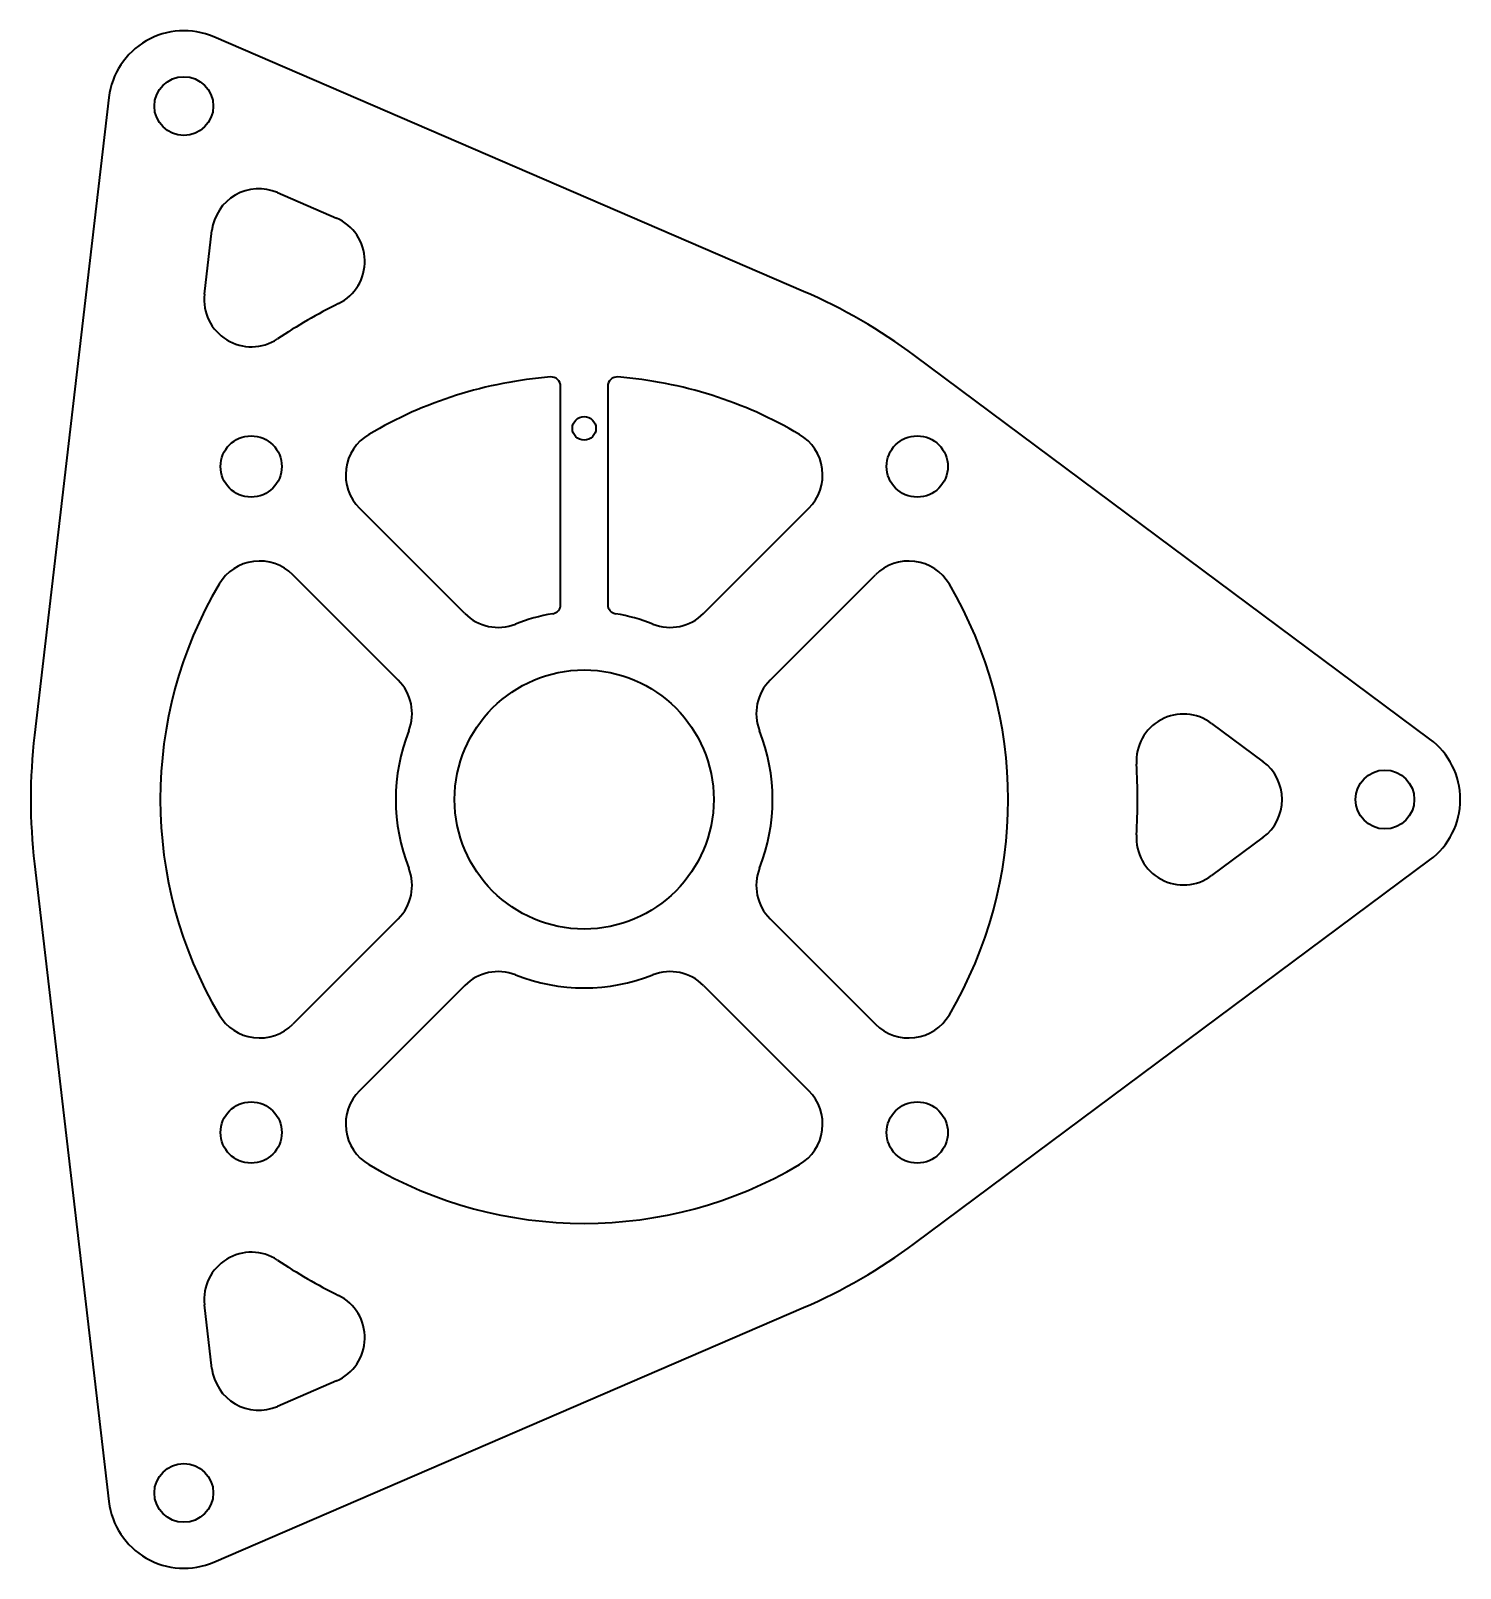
# Model space of a CAD drawing. Extents: x 1.71 to 9.29, y 0.17 to 8.33.
import ezdxf

# ---------------------------------------------------------------- set-up
doc = ezdxf.new("R2010")
doc.units = 0
doc.header["$MEASUREMENT"] = 0

msp = doc.modelspace()

# ---------------------------------------------------------------- linework, layer by layer
at = {"color": 7, "lineweight": 35}
for p, q in [((5.80757, 6.947115), (2.677228, 8.297875)), ((2.121449, 7.976996), (1.72607, 4.59066)), ((3.015582, 7.471169), (3.328548, 7.336122)), ((2.62869, 6.932059), (2.66822, 7.27062)), ((9.132574, 4.570879), (6.39761, 6.606455)), ((4.51875, 5.285314), (4.51875, 6.443028)), ((4.76875, 6.443028), (4.76875, 5.285314)), ((4.010434, 5.236869), (3.45122, 5.796083)), ((5.277066, 5.236869), (5.83628, 5.796083)), ((3.656881, 4.883316), (3.097667, 5.44253)), ((5.630619, 4.883316), (6.189833, 5.44253)), ((7.974011, 4.654063), (8.247448, 4.450549)), ((8.247448, 4.04945), (7.974011, 3.845937)), ((6.39761, 1.893545), (9.132574, 3.929121)), ((1.72607, 3.90934), (2.121449, 0.523004)), ((3.656881, 3.616684), (3.097667, 3.05747)), ((5.630619, 3.616684), (6.189833, 3.05747)), ((4.010434, 3.26313), (3.45122, 2.703917)), ((5.277066, 3.26313), (5.83628, 2.703917)), ((2.66822, 1.229381), (2.62869, 1.567941)), ((2.677228, 0.202125), (5.80757, 1.552885)), ((3.328548, 1.163878), (3.015582, 1.028831))]:
    msp.add_line(p, q, dxfattribs=at)
for centre, radius in [((2.51875, 7.930608), 0.15625), ((4.64375, 6.22), 0.0625), ((2.875983, 6.017767), 0.1625), ((6.411517, 6.017767), 0.1625), ((4.64375, 4.25), 0.6875), ((8.89375, 4.25), 0.15625), ((2.875983, 2.482233), 0.1625), ((6.411517, 2.482233), 0.1625), ((2.51875, 0.569392), 0.15625)]:
    msp.add_circle(centre, radius, dxfattribs=at)
for centre, radius, start, end in [((2.51875, 7.930608), 0.4, 66.659539, 173.340461), ((2.916533, 7.241627), 0.25, 66.659539, 173.340461), ((3.2295, 7.10658), 0.25, 296.339324, 66.659539), ((4.64375, 4.25), 2.9375, 53.340458, 66.659539), ((2.877004, 6.903067), 0.25, 173.340461, 303.660676), ((4.64375, 4.25), 2.9375, 116.339322, 123.660671), ((4.64375, 4.25), 2.25, 94.562439, 120.522485), ((4.46875, 6.443028), 0.05, 0, 94.562439), ((4.81875, 6.443028), 0.05, 85.437559, 180.000005), ((4.64375, 4.25), 2.25, 59.477513, 85.437559), ((3.627997, 5.97286), 0.25, 120.522485, 225), ((5.659503, 5.97286), 0.25, 314.999999, 59.477513), ((2.92089, 5.265753), 0.25, 45.000001, 149.477515), ((6.36661, 5.265753), 0.25, 30.52249, 135), ((4.64375, 4.25), 2.25, 149.477515, 210.522485), ((4.64375, 4.25), 2.25, 329.47751, 30.52249), ((4.187211, 5.413646), 0.25, 225, 291.42182), ((4.64375, 4.25), 1, 99.594069, 111.421818), ((4.46875, 5.285314), 0.05, 279.594071, 360), ((4.81875, 5.285314), 0.05, 180.000005, 260.405931), ((4.64375, 4.25), 1, 68.57818, 80.405929), ((5.100289, 5.413646), 0.25, 248.578182, 314.999999), ((3.480104, 4.706539), 0.25, 338.578179, 45.000001), ((5.807396, 4.706539), 0.25, 135, 201.421818), ((7.824747, 4.453513), 0.25, 53.340458, 183.660676), ((4.64375, 4.25), 2.9375, 173.340461, 186.659539), ((4.64375, 4.25), 1, 158.578182, 201.421818), ((4.64375, 4.25), 1, 338.578179, 21.421821), ((8.89375, 4.25), 0.4, 306.659542, 53.340458), ((4.64375, 4.25), 2.9375, 356.339326, 3.660674), ((8.098183, 4.25), 0.25, 306.659542, 53.340458), ((7.824747, 4.046486), 0.25, 176.339324, 306.659542), ((3.480104, 3.793461), 0.25, 314.999999, 21.421821), ((5.807396, 3.793461), 0.25, 158.578182, 225), ((4.187211, 3.086354), 0.25, 68.57818, 135), ((4.64375, 4.25), 1, 248.578182, 291.42182), ((5.100289, 3.086354), 0.25, 45.000001, 111.421818), ((2.92089, 3.234247), 0.25, 210.522485, 314.999999), ((6.36661, 3.234247), 0.25, 225, 329.47751), ((3.627997, 2.52714), 0.25, 135, 239.477515), ((5.659503, 2.52714), 0.25, 300.522487, 45.000001), ((4.64375, 4.25), 2.25, 239.477515, 300.522487), ((4.64375, 4.25), 2.9375, 293.340461, 306.659542), ((2.877004, 1.596933), 0.25, 56.339324, 186.659539), ((4.64375, 4.25), 2.9375, 236.339329, 243.660678), ((3.2295, 1.393419), 0.25, 293.340461, 63.660676), ((2.916533, 1.258373), 0.25, 186.659539, 293.340461), ((2.51875, 0.569392), 0.4, 186.659539, 293.340461)]:
    msp.add_arc(centre, radius, start, end, dxfattribs=at)

doc.saveas('drawing.dxf')
